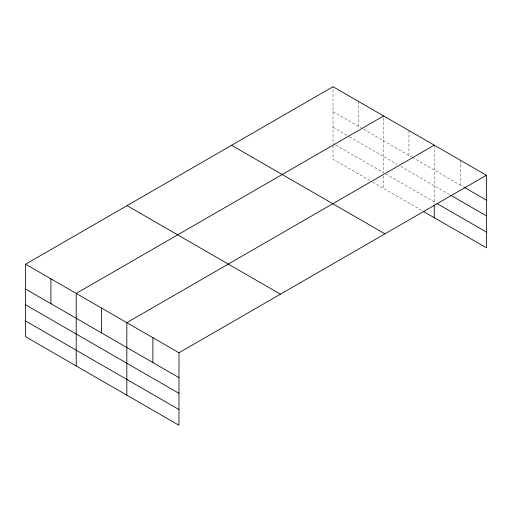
<?xml version="1.0" encoding="UTF-8"?>
<svg xmlns="http://www.w3.org/2000/svg" width="512" height="512" viewBox="0 0 512 512"><rect width="100%" height="100%" fill="white"/><g stroke="black" fill="none" stroke-linecap="round" stroke-linejoin="round"><path stroke-width="0.38" stroke-dasharray="2.56 1.92" d="M335.078 144.698L333.024 143.507L333.024 86.72M333.024 111.578L361.069 127.763M363.808 129.344L411.68 156.986M412.365 157.382L463.757 187.053M333.024 127.302L348.755 136.384M349.44 136.781L397.318 164.422M400.736 166.4L450.035 194.861M335.763 145.088L383.642 172.73L383.642 115.942M385.69 173.914L435.622 202.746M369.958 180.563L333.024 159.238L333.024 145.082M372.698 182.144L422.624 210.97M460.326 160.218L460.326 185.069M434.253 145.165L434.253 204.314M408.947 130.554L408.947 155.405M383.642 175.878L383.642 188.461M358.336 101.331L358.336 126.189"/><path stroke-width="0.77" d="M423.309 211.366L486.4 247.789L486.4 175.27L333.024 86.72L25.6 264.211L25.6 336.73L178.976 425.28L178.976 352.762L25.6 264.211M383.642 115.942L76.211 293.434L76.211 365.952M434.253 145.165L126.829 322.656L126.829 395.174M178.976 352.762L486.4 175.27M464.442 187.45L486.4 200.122M450.72 195.251L486.4 215.853M436.998 203.539L486.4 232.058M231.578 145.293L384.947 233.843M127.053 205.638L280.422 294.189M25.6 289.069L178.976 377.613M25.6 304.794L178.976 393.344M25.6 320.998L178.976 409.549M434.253 205.101L434.253 217.683M152.902 337.709L152.902 362.56M101.517 308.045L101.517 332.896M50.906 278.822L50.906 303.68"/></g></svg>
